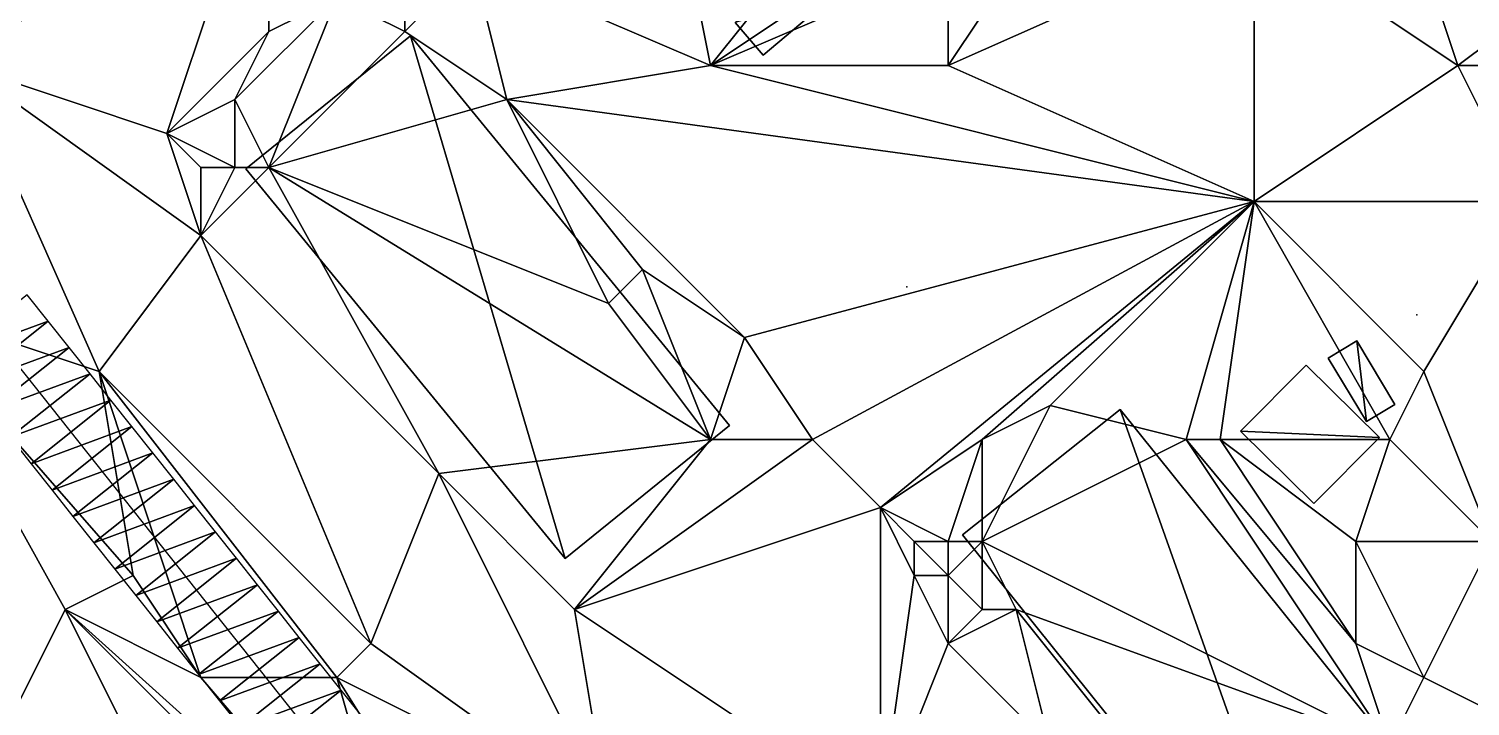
# Model space of a CAD drawing. Header units: metres. Extents: x -1103 to 901, y -902 to 905.
# Drawn here: x -240.1 to -155.3, y 490.3 to 530.2 of the extents above; entities that cross this region are included whole.
import ezdxf

# ---------------------------------------------------------------- set-up
doc = ezdxf.new("R2010")
doc.units = ezdxf.units.M
for name, color, linetype in [('OSM_BUILDING_FOOTPRINTS', 7, 'CONTINUOUS'), ('OSM_BUILDING_ROOFS', 1, 'CONTINUOUS'), ('OSM_BUILDING_WALLS', 8, 'CONTINUOUS'), ('OSM_ROAD_AXES', 2, 'CONTINUOUS'), ('OSM_ROAD_SURFACE', 9, 'CONTINUOUS'), ('OSM_TERRAIN', 3, 'CONTINUOUS'), ('OSM_TREES', 3, 'CONTINUOUS')]:
    doc.layers.add(name, color=color, linetype=linetype)

msp = doc.modelspace()

# ---------------------------------------------------------------- linework, layer by layer
at = {"layer": 'OSM_BUILDING_FOOTPRINTS'}
for points in [[(-194.238, 534.193, 11.412), (-192.58, 532.269, 11.412), (-196.891, 528.608, 11.412), (-198.549, 530.533, 11.412), (-194.238, 534.193, 11.412)], [(-198.88, 506.822, 10.35), (-208.564, 498.992, 10.35), (-227.355, 521.918, 10.35), (-217.672, 529.758, 10.35), (-198.88, 506.822, 10.35)], [(-163.63, 510.792, 14.972), (-161.95, 511.799, 14.972), (-159.706, 508.061, 14.972), (-161.386, 507.066, 14.972), (-163.63, 510.792, 14.972)], [(-164.481, 502.244, 14.812), (-168.792, 506.491, 14.812), (-164.934, 510.372, 14.812), (-160.612, 506.126, 14.812), (-164.481, 502.244, 14.812)], [(-175.877, 507.762, 13.764), (-185.163, 500.397, 13.764), (-163.818, 473.822, 13.764), (-154.532, 481.188, 13.764), (-175.877, 507.762, 13.764)]]:
    msp.add_polyline3d(points, close=True, dxfattribs=at)
at = {"layer": 'OSM_BUILDING_ROOFS'}
for points in [[(-192.58, 532.269, 21.412), (-198.549, 530.533, 21.412), (-196.891, 528.608, 21.412)], [(-208.564, 498.992, 25.15), (-217.672, 529.758, 25.15), (-227.355, 521.918, 25.15)], [(-208.564, 498.992, 25.15), (-198.88, 506.822, 25.15), (-217.672, 529.758, 25.15)], [(-161.95, 511.799, 24.972), (-163.63, 510.792, 24.972), (-161.386, 507.066, 24.972)], [(-161.95, 511.799, 24.972), (-161.386, 507.066, 24.972), (-159.706, 508.061, 24.972)], [(-168.792, 506.491, 24.812), (-160.612, 506.126, 24.812), (-164.934, 510.372, 24.812)], [(-163.818, 473.822, 18.964), (-175.877, 507.762, 18.964), (-185.163, 500.397, 18.964)], [(-163.818, 473.822, 18.964), (-154.532, 481.188, 18.964), (-175.877, 507.762, 18.964)], [(-168.792, 506.491, 24.812), (-164.481, 502.244, 24.812), (-160.612, 506.126, 24.812)]]:
    msp.add_3dface(points, dxfattribs=at)
at = {"layer": 'OSM_BUILDING_WALLS'}
for points in [[(-196.891, 528.608, 11.412), (-192.58, 532.269, 11.412), (-192.58, 532.269, 21.412)], [(-196.891, 528.608, 11.412), (-192.58, 532.269, 21.412), (-196.891, 528.608, 21.412)], [(-198.549, 530.533, 11.412), (-196.891, 528.608, 11.412), (-196.891, 528.608, 21.412)], [(-198.549, 530.533, 11.412), (-196.891, 528.608, 21.412), (-198.549, 530.533, 21.412)], [(-217.672, 529.758, 10.35), (-227.355, 521.918, 10.35), (-227.355, 521.918, 25.15)], [(-217.672, 529.758, 10.35), (-227.355, 521.918, 25.15), (-217.672, 529.758, 25.15)], [(-198.88, 506.822, 10.35), (-217.672, 529.758, 10.35), (-217.672, 529.758, 25.15)], [(-198.88, 506.822, 10.35), (-217.672, 529.758, 25.15), (-198.88, 506.822, 25.15)], [(-227.355, 521.918, 10.35), (-208.564, 498.992, 10.35), (-208.564, 498.992, 25.15)], [(-227.355, 521.918, 10.35), (-208.564, 498.992, 25.15), (-227.355, 521.918, 25.15)], [(-161.95, 511.799, 14.972), (-163.63, 510.792, 14.972), (-163.63, 510.792, 24.972)], [(-161.95, 511.799, 14.972), (-163.63, 510.792, 24.972), (-161.95, 511.799, 24.972)], [(-159.706, 508.061, 14.972), (-161.95, 511.799, 14.972), (-161.95, 511.799, 24.972)], [(-159.706, 508.061, 14.972), (-161.95, 511.799, 24.972), (-159.706, 508.061, 24.972)], [(-164.934, 510.372, 14.812), (-168.792, 506.491, 14.812), (-168.792, 506.491, 24.812)], [(-164.934, 510.372, 14.812), (-168.792, 506.491, 24.812), (-164.934, 510.372, 24.812)], [(-160.612, 506.126, 14.812), (-164.934, 510.372, 14.812), (-164.934, 510.372, 24.812)], [(-160.612, 506.126, 14.812), (-164.934, 510.372, 24.812), (-160.612, 506.126, 24.812)], [(-163.63, 510.792, 14.972), (-161.386, 507.066, 14.972), (-161.386, 507.066, 24.972)], [(-163.63, 510.792, 14.972), (-161.386, 507.066, 24.972), (-163.63, 510.792, 24.972)], [(-175.877, 507.762, 13.764), (-185.163, 500.397, 13.764), (-185.163, 500.397, 18.964)], [(-175.877, 507.762, 13.764), (-185.163, 500.397, 18.964), (-175.877, 507.762, 18.964)], [(-154.532, 481.188, 13.764), (-175.877, 507.762, 13.764), (-175.877, 507.762, 18.964)], [(-154.532, 481.188, 13.764), (-175.877, 507.762, 18.964), (-154.532, 481.188, 18.964)], [(-161.386, 507.066, 14.972), (-159.706, 508.061, 14.972), (-159.706, 508.061, 24.972)], [(-161.386, 507.066, 14.972), (-159.706, 508.061, 24.972), (-161.386, 507.066, 24.972)], [(-208.564, 498.992, 10.35), (-198.88, 506.822, 10.35), (-198.88, 506.822, 25.15)], [(-208.564, 498.992, 10.35), (-198.88, 506.822, 25.15), (-208.564, 498.992, 25.15)], [(-168.792, 506.491, 14.812), (-164.481, 502.244, 14.812), (-164.481, 502.244, 24.812)], [(-168.792, 506.491, 14.812), (-164.481, 502.244, 24.812), (-168.792, 506.491, 24.812)], [(-164.481, 502.244, 14.812), (-160.612, 506.126, 14.812), (-160.612, 506.126, 24.812)], [(-164.481, 502.244, 14.812), (-160.612, 506.126, 24.812), (-164.481, 502.244, 24.812)], [(-185.163, 500.397, 13.764), (-163.818, 473.822, 13.764), (-163.818, 473.822, 18.964)], [(-185.163, 500.397, 13.764), (-163.818, 473.822, 18.964), (-185.163, 500.397, 18.964)]]:
    msp.add_3dface(points, dxfattribs=at)
at = {"layer": 'OSM_ROAD_AXES'}
msp.add_polyline3d([(-77.255, 318.222, 13.765), (-85.811, 327.988, 13.455), (-182.001, 437.737, 14.897), (-212.233, 474.475, 11.147), (-217.937, 481.641, 10.915), (-283.232, 563.809, 11.554), (-321.368, 609.272, 10.548), (-364.921, 661.205, 12.399), (-420.401, 724.705, 8.35), (-452.535, 763.666, 7.695)], dxfattribs=at)
at = {"layer": 'OSM_ROAD_SURFACE'}
for points in [[(-238.996, 512.964, 10.057), (-240.228, 514.514, 10.05), (-244.926, 510.781, 9.982)], [(-238.996, 512.964, 10.057), (-244.926, 510.781, 9.982), (-243.694, 509.231, 10.032)], [(-237.764, 511.413, 10.064), (-238.996, 512.964, 10.057), (-243.694, 509.231, 10.032)], [(-237.764, 511.413, 10.064), (-243.694, 509.231, 10.032), (-242.462, 507.68, 10.082)], [(-236.532, 509.863, 10.084), (-237.764, 511.413, 10.064), (-242.462, 507.68, 10.082)], [(-236.532, 509.863, 10.084), (-242.462, 507.68, 10.082), (-241.23, 506.13, 10.116)], [(-235.3, 508.313, 10.132), (-236.532, 509.863, 10.084), (-241.23, 506.13, 10.116)], [(-235.3, 508.313, 10.132), (-241.23, 506.13, 10.116), (-239.998, 504.58, 10.148)], [(-234.068, 506.762, 10.187), (-235.3, 508.313, 10.132), (-239.998, 504.58, 10.148)], [(-234.068, 506.762, 10.187), (-239.998, 504.58, 10.148), (-238.766, 503.029, 10.18)], [(-232.836, 505.212, 10.242), (-234.068, 506.762, 10.187), (-238.766, 503.029, 10.18)], [(-232.836, 505.212, 10.242), (-238.766, 503.029, 10.18), (-237.534, 501.479, 10.212)], [(-231.604, 503.662, 10.297), (-232.836, 505.212, 10.242), (-237.534, 501.479, 10.212)], [(-231.604, 503.662, 10.297), (-237.534, 501.479, 10.212), (-236.302, 499.929, 10.245)], [(-230.372, 502.111, 10.352), (-231.604, 503.662, 10.297), (-236.302, 499.929, 10.245)], [(-230.372, 502.111, 10.352), (-236.302, 499.929, 10.245), (-235.07, 498.378, 10.277)], [(-229.14, 500.561, 10.406), (-230.372, 502.111, 10.352), (-235.07, 498.378, 10.277)], [(-229.14, 500.561, 10.406), (-235.07, 498.378, 10.277), (-233.838, 496.828, 10.333)], [(-227.908, 499.011, 10.461), (-229.14, 500.561, 10.406), (-233.838, 496.828, 10.333)], [(-227.908, 499.011, 10.461), (-233.838, 496.828, 10.333), (-232.606, 495.278, 10.407)], [(-226.676, 497.46, 10.516), (-227.908, 499.011, 10.461), (-232.606, 495.278, 10.407)], [(-226.676, 497.46, 10.516), (-232.606, 495.278, 10.407), (-231.374, 493.727, 10.48)], [(-225.444, 495.91, 10.571), (-226.676, 497.46, 10.516), (-231.374, 493.727, 10.48)], [(-225.444, 495.91, 10.571), (-231.374, 493.727, 10.48), (-230.142, 492.177, 10.554)], [(-224.212, 494.36, 10.625), (-225.444, 495.91, 10.571), (-230.142, 492.177, 10.554)], [(-224.212, 494.36, 10.625), (-230.142, 492.177, 10.554), (-228.91, 490.627, 10.592)], [(-222.98, 492.809, 10.68), (-224.212, 494.36, 10.625), (-228.91, 490.627, 10.592)], [(-222.98, 492.809, 10.68), (-228.91, 490.627, 10.592), (-227.678, 489.076, 10.625)], [(-221.748, 491.259, 10.732), (-222.98, 492.809, 10.68), (-227.678, 489.076, 10.625)], [(-221.748, 491.259, 10.732), (-227.678, 489.076, 10.625), (-226.446, 487.526, 10.659)], [(-220.516, 489.709, 10.788), (-221.748, 491.259, 10.732), (-226.446, 487.526, 10.659)]]:
    msp.add_3dface(points, dxfattribs=at)
at = {"layer": 'OSM_TERRAIN'}
for points in [[(-258, 552, 10.06), (-244, 528, 10.09), (-226, 542, 10.13)], [(-232, 524, 10.637), (-226, 542, 10.13), (-244, 528, 10.09)], [(-232, 524, 10.637), (-226, 530, 10.722), (-226, 542, 10.13)], [(-226, 530, 10.722), (-222, 532, 10.987), (-226, 542, 10.13)], [(-200, 528, 13.599), (-202, 538, 13.133), (-214, 534, 11.722)], [(-200, 528, 13.599), (-192, 538, 13.195), (-202, 538, 13.133)], [(-200, 528, 13.599), (-188, 536, 14.046), (-192, 538, 13.195)], [(-200, 528, 13.599), (-186, 534, 14.113), (-188, 536, 14.046)], [(-168, 520, 17.032), (-168, 536, 16.288), (-186, 528, 14.984)], [(-168, 536, 16.288), (-182, 534, 15.087), (-186, 528, 14.984)], [(-168, 520, 17.032), (-156, 528, 17.676), (-168, 536, 16.288)], [(-156, 528, 17.676), (-158, 534, 17.088), (-168, 536, 16.288)], [(-222, 532, 10.987), (-218, 530, 12.439), (-218, 534, 11.301)], [(-212, 526, 12.449), (-214, 534, 11.722), (-218, 530, 12.439)], [(-218, 530, 12.439), (-214, 534, 11.722), (-218, 534, 11.301)], [(-212, 526, 12.449), (-200, 528, 13.599), (-214, 534, 11.722)], [(-200, 528, 13.599), (-186, 528, 14.984), (-186, 534, 14.113)], [(-186, 534, 14.113), (-186, 528, 14.984), (-182, 534, 15.087)], [(-156, 528, 17.676), (-148, 534, 17.285), (-158, 534, 17.088)], [(-156, 528, 17.676), (-152, 528, 18.67), (-148, 534, 17.285)], [(-228, 526, 10.954), (-226, 522, 12.54), (-222, 532, 10.987)], [(-228, 526, 10.954), (-222, 532, 10.987), (-226, 530, 10.722)], [(-226, 522, 12.54), (-218, 530, 12.439), (-222, 532, 10.987)], [(-232, 524, 10.637), (-228, 526, 10.954), (-226, 530, 10.722)], [(-212, 526, 12.449), (-218, 530, 12.439), (-226, 522, 12.54)], [(-248, 514, 9.823), (-236, 510, 10.035), (-244, 528, 10.09)], [(-236, 510, 10.035), (-230, 518, 10.834), (-244, 528, 10.09)], [(-244, 528, 10.09), (-230, 518, 10.834), (-232, 524, 10.637)], [(-168, 520, 17.032), (-200, 528, 13.599), (-212, 526, 12.449)], [(-168, 520, 17.032), (-186, 528, 14.984), (-200, 528, 13.599)], [(-168, 520, 17.032), (-152, 520, 18.008), (-156, 528, 17.676)], [(-152, 520, 18.008), (-152, 528, 18.67), (-156, 528, 17.676)], [(-228, 522, 12.277), (-228, 526, 10.954), (-232, 524, 10.637)], [(-228, 522, 12.277), (-226, 522, 12.54), (-228, 526, 10.954)], [(-206, 514, 12.54), (-212, 526, 12.449), (-226, 522, 12.54)], [(-204, 516, 12.934), (-198, 512, 13.803), (-212, 526, 12.449)], [(-206, 514, 12.54), (-204, 516, 12.934), (-212, 526, 12.449)], [(-212, 526, 12.449), (-198, 512, 13.803), (-168, 520, 17.032)], [(-230, 518, 10.834), (-230, 522, 11.376), (-232, 524, 10.637)], [(-230, 522, 11.376), (-228, 522, 12.277), (-232, 524, 10.637)], [(-216, 504, 12.296), (-226, 522, 12.54), (-230, 518, 10.834)], [(-230, 518, 10.834), (-226, 522, 12.54), (-228, 522, 12.277)], [(-230, 518, 10.834), (-228, 522, 12.277), (-230, 522, 11.376)], [(-216, 504, 12.296), (-200, 506, 12.54), (-226, 522, 12.54)], [(-226, 522, 12.54), (-200, 506, 12.54), (-206, 514, 12.54)], [(-194, 506, 13.894), (-168, 520, 17.032), (-198, 512, 13.803)], [(-190, 502, 14.034), (-168, 520, 17.032), (-194, 506, 13.894)], [(-184, 506, 14.854), (-168, 520, 17.032), (-190, 502, 14.034)], [(-184, 506, 14.854), (-180, 508, 15.515), (-168, 520, 17.032)], [(-180, 508, 15.515), (-172, 506, 16.197), (-168, 520, 17.032)], [(-172, 506, 16.197), (-170, 506, 16.689), (-168, 520, 17.032)], [(-170, 506, 16.689), (-160, 506, 16.997), (-168, 520, 17.032)], [(-160, 506, 16.997), (-158, 510, 17.644), (-168, 520, 17.032)], [(-158, 510, 17.644), (-152, 520, 18.008), (-168, 520, 17.032)], [(-158, 510, 17.644), (-154, 500, 18.644), (-152, 520, 18.008)], [(-236, 510, 10.035), (-220, 494, 11.324), (-230, 518, 10.834)], [(-220, 494, 11.324), (-216, 504, 12.296), (-230, 518, 10.834)], [(-200, 506, 12.54), (-204, 516, 12.934), (-206, 514, 12.54)], [(-200, 506, 12.54), (-198, 512, 13.803), (-204, 516, 12.934)], [(-244, 484, 8.094), (-238, 496, 9.538), (-248, 514, 9.823)], [(-238, 496, 9.538), (-234, 498, 10.353), (-248, 514, 9.823)], [(-234, 498, 10.353), (-236, 510, 10.035), (-248, 514, 9.823)], [(-200, 506, 12.54), (-194, 506, 13.894), (-198, 512, 13.803)], [(-230, 492, 10.512), (-222, 492, 10.665), (-236, 510, 10.035)], [(-222, 492, 10.665), (-220, 494, 11.324), (-236, 510, 10.035)], [(-234, 498, 10.353), (-230, 492, 10.512), (-236, 510, 10.035)], [(-160, 506, 16.997), (-154, 500, 18.644), (-158, 510, 17.644)], [(-184, 506, 14.854), (-184, 500, 16.05), (-180, 508, 15.515)], [(-184, 500, 16.05), (-172, 506, 16.197), (-180, 508, 15.515)], [(-208, 496, 12.621), (-200, 506, 12.54), (-216, 504, 12.296)], [(-208, 496, 12.621), (-194, 506, 13.894), (-200, 506, 12.54)], [(-208, 496, 12.621), (-190, 502, 14.034), (-194, 506, 13.894)], [(-186, 500, 15.654), (-184, 506, 14.854), (-190, 502, 14.034)], [(-184, 500, 16.05), (-184, 506, 14.854), (-186, 500, 15.654)], [(-160, 488, 16.051), (-172, 506, 16.197), (-184, 500, 16.05)], [(-160, 488, 16.051), (-162, 494, 16.632), (-172, 506, 16.197)], [(-162, 494, 16.632), (-170, 506, 16.689), (-172, 506, 16.197)], [(-162, 494, 16.632), (-162, 500, 17.189), (-170, 506, 16.689)], [(-162, 500, 17.189), (-160, 506, 16.997), (-170, 506, 16.689)], [(-162, 500, 17.189), (-154, 500, 18.644), (-160, 506, 16.997)], [(-206, 484, 12.439), (-216, 504, 12.296), (-220, 494, 11.324)], [(-206, 484, 12.439), (-208, 496, 12.621), (-216, 504, 12.296)], [(-190, 484, 13.773), (-190, 502, 14.034), (-208, 496, 12.621)], [(-190, 502, 14.034), (-190, 484, 13.773), (-188, 498, 14.292)], [(-190, 502, 14.034), (-188, 498, 14.292), (-188, 500, 14.697)], [(-188, 500, 14.697), (-186, 500, 15.654), (-190, 502, 14.034)], [(-188, 498, 14.292), (-186, 498, 15.13), (-188, 500, 14.697)], [(-186, 498, 15.13), (-186, 500, 15.654), (-188, 500, 14.697)], [(-184, 496, 15.358), (-184, 500, 16.05), (-186, 498, 15.13)], [(-186, 498, 15.13), (-184, 500, 16.05), (-186, 500, 15.654)], [(-184, 496, 15.358), (-182, 496, 15.958), (-184, 500, 16.05)], [(-182, 496, 15.958), (-160, 488, 16.051), (-184, 500, 16.05)], [(-162, 494, 16.632), (-158, 492, 17.577), (-162, 500, 17.189)], [(-158, 492, 17.577), (-154, 500, 18.644), (-162, 500, 17.189)], [(-158, 492, 17.577), (-154, 490, 17.994), (-154, 500, 18.644)], [(-238, 496, 9.538), (-230, 492, 10.512), (-234, 498, 10.353)], [(-190, 484, 13.773), (-186, 494, 14.341), (-188, 498, 14.292)], [(-186, 494, 14.341), (-186, 498, 15.13), (-188, 498, 14.292)], [(-186, 494, 14.341), (-184, 496, 15.358), (-186, 498, 15.13)], [(-244, 484, 8.094), (-228, 476, 9.546), (-238, 496, 9.538)], [(-228, 476, 9.546), (-222, 480, 10.328), (-238, 496, 9.538)], [(-238, 496, 9.538), (-222, 480, 10.328), (-218, 478, 10.975)], [(-238, 496, 9.538), (-218, 478, 10.975), (-230, 492, 10.512)], [(-208, 496, 12.621), (-206, 484, 12.439), (-190, 484, 13.773)], [(-180, 488, 15.038), (-182, 496, 15.958), (-186, 494, 14.341)], [(-186, 494, 14.341), (-182, 496, 15.958), (-184, 496, 15.358)], [(-180, 488, 15.038), (-174, 486, 16.015), (-182, 496, 15.958)], [(-182, 496, 15.958), (-174, 486, 16.015), (-160, 488, 16.051)], [(-222, 492, 10.665), (-206, 484, 12.439), (-220, 494, 11.324)], [(-190, 484, 13.773), (-180, 488, 15.038), (-186, 494, 14.341)], [(-160, 488, 16.051), (-158, 492, 17.577), (-162, 494, 16.632)], [(-218, 478, 10.975), (-222, 492, 10.665), (-230, 492, 10.512)], [(-218, 478, 10.975), (-212, 476, 11.122), (-222, 492, 10.665)], [(-212, 476, 11.122), (-206, 484, 12.439), (-222, 492, 10.665)], [(-160, 488, 16.051), (-154, 490, 17.994), (-158, 492, 17.577)]]:
    msp.add_3dface(points, dxfattribs=at)
at = {"layer": 'OSM_TREES'}
for p in [(-188.435, 514.984, 14.836), (-158.412, 513.336, 17.618)]:
    msp.add_point(p, dxfattribs=at)

doc.saveas('drawing.dxf')
